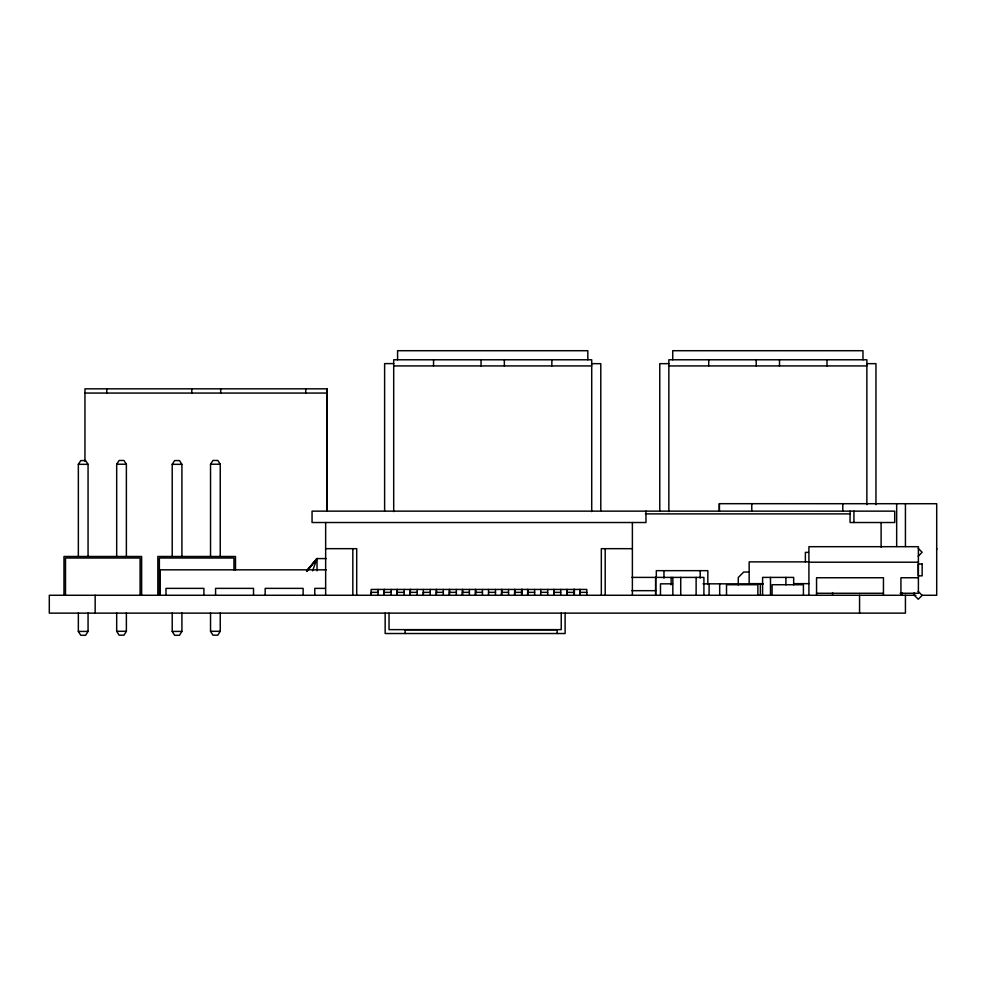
<?xml version="1.0" encoding="UTF-8"?>
<svg xmlns="http://www.w3.org/2000/svg" width="986" height="986" viewBox="0 0 986 986"><rect width="100%" height="100%" fill="white"/><g stroke="black" fill="none" stroke-linecap="round" stroke-linejoin="round"><path stroke-width="1.48" d="M719.349 503.686L719.349 511.327L719.349 503.686L936.7 503.723L936.7 595.273L921.811 595.273M936.7 549.498L936.7 548.438M384.17 589.443L384.121 595.273L384.367 589.443M397.222 589.443L397.173 595.273L397.407 589.443M410.262 589.443L410.213 595.273L410.459 589.443M423.314 589.443L423.265 595.273L423.512 592.352M436.354 589.443L436.305 595.273L436.551 589.443M449.406 589.443L449.357 595.273L449.604 589.443M462.446 589.443L462.409 595.273L462.644 589.443M475.498 589.443L475.449 595.273L475.696 589.443M488.501 595.273L488.538 589.443M501.591 589.443L501.541 595.273L501.788 589.443M514.643 589.443L514.593 595.273L514.828 589.443M527.683 589.443L527.633 595.273L527.88 589.443M540.685 595.273L540.735 589.443M553.775 589.443L553.725 595.273L553.972 589.443M566.827 589.443L566.777 595.273L567.012 589.443M579.867 589.443L579.817 595.273L580.064 589.443M312.574 570.82L317.024 558.581L326.255 558.581M315.557 561.034L317.024 558.581L317.024 570.82M88.062 613.021L88.062 631.41L85.634 635.292L80.778 635.292L78.35 631.41L78.35 613.021M126.381 612.91L126.381 631.299L123.953 635.181L119.109 635.181L116.681 631.299L116.681 612.91M181.917 613.021L181.917 631.41L179.489 635.292L174.633 635.292L172.217 631.41L172.217 613.021M220.248 612.91L220.248 631.299L217.82 635.181L212.964 635.181L210.536 631.299L210.536 612.91M78.35 556.301L78.35 464.332L80.778 460.573L85.634 460.573L88.062 464.332L88.062 556.301M116.681 556.19L116.681 464.221L119.109 460.462L123.953 460.462L126.381 464.221L126.381 556.19M172.217 556.301L172.217 464.332L174.633 460.573L179.489 460.573L181.917 464.332L181.917 556.301M210.536 556.19L210.536 464.221L212.964 460.462L217.82 460.462L220.248 464.221L220.248 556.19M313.523 563.474L317.024 558.581L306.56 570.82M307.398 570.82L311.773 565.249M313.523 563.031L317.024 558.581L306.979 570.82L317.024 558.581M918.163 556.252L922.144 552.271L918.262 548.389M393.697 363.6L384.614 363.6L384.614 510.797M591.711 363.661L600.794 363.661L600.794 510.81M668.853 363.661L659.77 363.661L659.77 510.81M866.867 363.661L875.95 363.661L875.95 504.684M393.697 365.929L591.711 365.929M668.853 365.929L866.867 365.929M84.956 393.057L327.081 393.057L327.179 510.847M116.681 464.221L126.381 464.221M210.536 464.221L220.248 464.221M78.35 464.332L88.062 464.332M172.217 464.332L181.917 464.332M645.436 513.891L850.055 513.891M325.651 548.672L356.71 548.672L356.71 595.273M632.383 548.672L601.324 548.672L601.324 595.273M808.446 552.37L805.377 552.37L805.377 562.008M808.951 561.872L749.15 561.872L749.15 583.65L762.954 583.65M808.914 562.217L918.397 562.217M326.255 569.834L160.151 569.834L160.151 595.273M749.15 572.04L743.715 572.04L738.28 577.476L738.28 584.883M631.866 577.402L703.905 577.402L703.905 595.273M918.397 577.747L900.933 577.747L900.933 595.273M793.619 583.65L808.951 583.65M672.637 583.835L660.484 583.835L660.484 595.273M703.018 583.835L763.349 583.835M325.405 588.371L314.78 588.371L314.78 595.273M631.866 590.676L655.604 590.676M378.069 592.352L371.13 592.352L371.081 595.273L371.13 589.443L586.818 589.443L586.818 595.273M384.17 592.352L391.122 592.352M397.222 592.352L404.174 592.352M410.262 592.352L417.214 592.352M423.314 592.352L430.266 592.352M436.354 592.352L443.306 592.352M449.406 592.352L456.358 592.352M462.446 592.352L469.398 592.352M475.498 592.352L482.45 592.352M488.538 592.352L495.49 592.352M501.591 592.352L508.542 592.352M514.643 592.352L521.582 592.352M527.683 592.352L534.634 592.352M540.735 592.352L547.686 592.352M553.775 592.352L560.726 592.352M566.827 592.352L573.778 592.352M579.867 592.352L586.818 592.352M816.519 593.276L883.431 593.276M900.156 593.276L918.397 593.276L918.397 546.688L808.914 546.688L808.914 595.273M915.858 595.273L49.3 595.273L49.3 613.132L905.431 613.132L905.431 595.273M405.135 629.783L557.139 629.783M116.681 631.299L126.381 631.299M210.536 631.299L220.248 631.299M78.35 631.41L88.062 631.41M172.217 631.41L181.917 631.41M918.163 591.39L922.144 595.371L918.262 599.254L914.281 595.273L914.281 592.672M327.081 390.826L327.229 433.335M905.431 503.723L905.431 546.527M901.857 592.586L901.857 595.273M896.668 503.71L896.668 546.441M883.456 595.273L883.456 577.747L816.556 577.747L816.556 595.273M881.114 522.518L881.114 547.131M866.867 504.684L866.867 359.779L668.853 359.779L668.853 511.598M862.984 359.779L862.984 350.708L672.735 350.708L672.735 359.779M859.57 595.273L859.57 613.132M853.938 511.142L853.938 522.518M850.055 511.142L850.055 522.518L894.709 522.518L894.709 511.142L312.057 511.142L312.057 522.518L645.978 522.518L645.978 511.142M842.783 503.686L842.783 511.315M832.554 592.586L832.554 595.273M827.007 359.779L827.007 365.929M803.417 595.273L803.417 584.723L772.075 584.723L772.075 595.273M793.668 584.846L793.668 577.402L762.597 577.402L762.597 595.273M785.904 577.402L785.904 584.846M779.507 359.779L779.507 365.929M770.485 577.402L770.485 595.273M760.354 583.835L760.354 595.273M757.864 595.273L757.864 584.723L726.522 584.723L726.522 595.273M756.213 359.779L756.213 365.929M751.776 503.686L751.776 511.327M719.681 583.835L719.681 595.273M709.094 583.835L709.094 595.273M708.712 359.779L708.712 365.929M707.837 584.045L707.837 570.66L656.319 570.66L656.319 578.092M700.196 570.66L700.196 578.092M696.128 577.402L696.128 595.273M680.722 577.402L680.722 595.273M672.834 577.402L672.834 595.273M671.133 577.402L671.133 584.846M663.96 570.66L663.96 578.092M655.715 577.402L655.715 595.273M655.604 577.402L655.604 595.273M632.383 522.518L632.383 595.273M605.207 548.672L605.207 595.273M591.711 511.598L591.711 359.779L393.697 359.779L393.697 511.598M587.829 359.779L587.829 350.708L397.58 350.708L397.58 359.779M574.382 589.209L574.382 595.273M573.778 589.443L573.778 595.273M565.114 613.132L565.114 633.517L385.156 633.517L385.156 613.132M561.231 613.132L561.231 629.635L389.039 629.635L389.039 613.132M560.726 589.443L560.726 595.273M557.139 629.635L557.139 633.517M551.852 359.779L551.852 365.929M547.686 589.443L547.686 595.273M534.634 589.443L534.634 595.273M522.099 589.246L522.099 595.273M521.582 589.443L521.582 595.273M508.542 589.443L508.542 595.273M504.351 359.779L504.351 365.929M495.49 589.443L495.49 595.273M482.45 589.443L482.45 595.273M481.057 359.779L481.057 365.929M469.398 589.443L469.398 595.273M456.358 589.443L456.358 595.273M443.306 589.443L443.306 595.273M433.557 359.779L433.557 365.929M430.266 589.443L430.266 595.273M417.214 589.443L417.214 595.273M405.135 629.635L405.135 633.517M404.174 589.443L404.174 595.273M391.122 589.443L391.122 595.273M378.069 589.443L378.069 595.273M352.828 548.672L352.828 595.273M327.229 511.068L327.229 388.829L84.956 388.829L84.956 461.238M327.081 388.829L327.081 393.057M325.651 522.518L325.651 595.273M305.722 388.829L305.722 393.057M303.133 595.273L303.133 588.371L265.172 588.371L265.172 595.273M253.525 595.273L253.525 588.371L215.577 588.371L215.577 595.273M235.481 569.908L235.481 556.486L157.834 556.486L157.834 595.273M233.953 569.933L233.953 558.014L159.362 558.014L159.362 595.273M220.679 388.829L220.679 393.057M203.929 595.273L203.929 588.371L165.981 588.371L165.981 595.273M191.802 388.829L191.802 393.057M141.627 595.273L141.627 556.486L63.979 556.486L63.979 595.273M140.098 595.273L140.098 558.014L65.507 558.014L65.507 595.273M106.759 388.829L106.759 393.057M95.161 595.273L95.161 613.132M922.144 564.017L918.163 564.017L918.262 575.849L922.144 575.849L922.144 564.017"/></g></svg>
